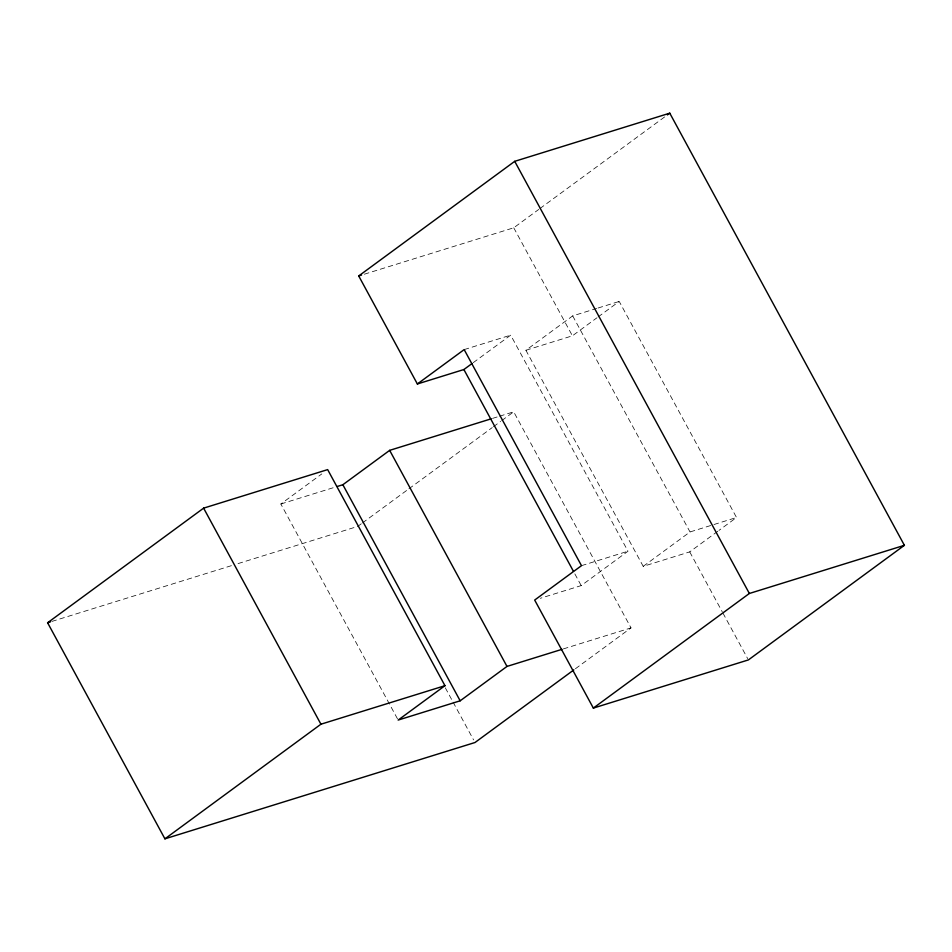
<?xml version="1.0" encoding="UTF-8"?>
<svg xmlns="http://www.w3.org/2000/svg" width="952" height="952" viewBox="0 0 952 952"><rect width="100%" height="100%" fill="white"/><g stroke="black" fill="none" stroke-linecap="round" stroke-linejoin="round"><path stroke-width="0.71" stroke-dasharray="4.76 3.57" d="M364.342 274.2L513.747 227.79L538.761 209.416M539.951 208.536L665.008 116.668M397.46 718.772L280.84 504.001L321.8 473.917M473.239 362.652L510.688 335.152L627.999 551.22L581.196 585.599L540.319 598.296M717.808 531.264L689.724 551.886L643.219 566.345L525.897 350.265L572.699 315.885L596.666 308.448M525.897 350.265L572.414 335.818L596.987 317.766M598.153 316.909L619.216 301.439L736.527 517.507L718.974 530.407M361.26 523.814L357.69 526.432L235.917 564.262M362.45 522.934L407.706 489.685M408.896 488.816L492.267 427.567M493.457 426.698L500.597 421.45M501.787 420.57L513.699 411.823L631.021 627.892L575.044 669.018M643.219 566.345L690.021 531.954L712.572 524.945M464.171 349.598L510.688 335.152M598.07 308.008L619.216 301.439M492.553 418.392L498.193 416.643M499.61 416.202L513.699 411.823M280.84 504.001L334.402 487.364M51.848 621.442L234.501 564.703M581.493 565.667L627.999 551.22M713.976 524.516L736.527 517.507M563.358 648.907L631.021 627.892M572.699 315.885L690.021 531.954M513.747 227.79L572.414 335.818M689.724 551.886L722.235 611.767M722.937 613.064L747.677 658.629M574.841 573.889L581.196 585.599M445.322 687.844L452.39 700.851M453.092 702.159L473.584 739.906"/><path stroke-width="1.43" d="M358.714 275.949L514.723 161.328L669.768 113.169L904.4 545.317L748.379 659.926L593.346 708.086L534.679 600.058L581.493 565.667L464.171 349.598L417.369 383.977L358.714 275.949L361.534 275.068M667.388 114.918L669.768 113.169M573.854 669.887L475 742.512L164.922 838.831L47.6 622.763L203.621 508.142L327.655 469.61L444.965 685.69L398.162 720.069L460.173 700.803L506.988 666.424L561.954 649.347M417.369 383.977L463.886 369.531L472.073 363.521M337.222 486.484L342.863 484.735L389.665 450.355L491.149 418.832M164.922 838.831L320.931 724.21L444.965 685.69M593.346 708.086L749.355 593.477L904.4 545.317M47.6 622.763L50.432 621.882M514.723 161.328L749.355 593.477M463.886 369.531L573.425 571.283M389.665 450.355L506.988 666.424M342.863 484.735L460.173 700.803M203.621 508.142L320.931 724.21"/></g></svg>
